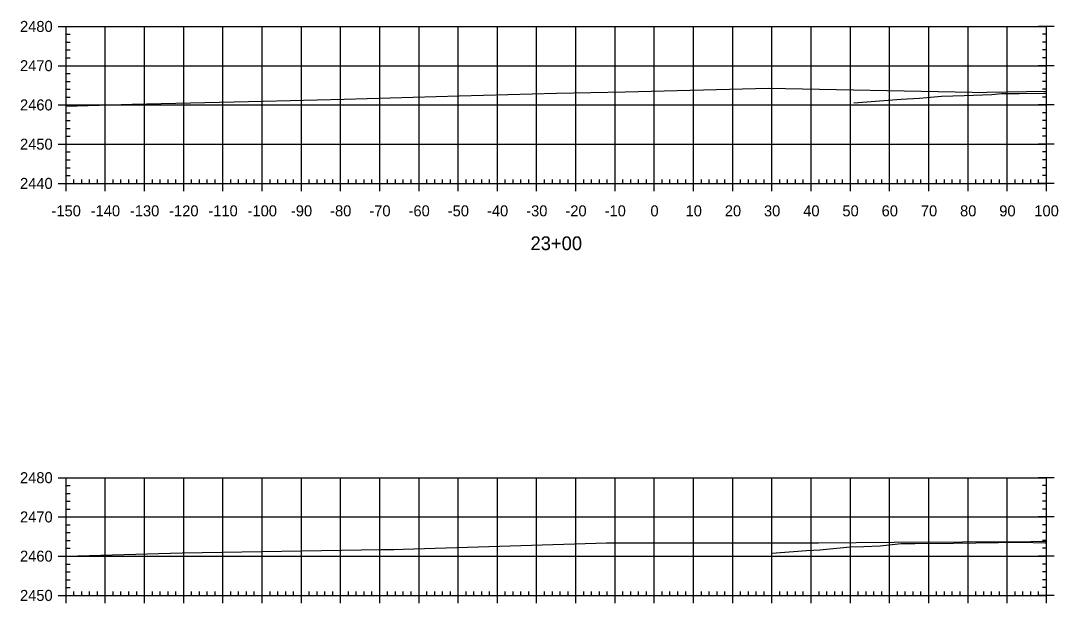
# Model space of a CAD drawing. Extents: x 6943757 to 6978036, y 2273166 to 2280902.
# Drawn here: x 6976463.1 to 6976727.7, y 2277756.1 to 2277904.5 of the extents above; entities that cross this region are included whole.
import ezdxf

# ---------------------------------------------------------------- set-up
doc = ezdxf.new("R2010")
doc.units = 0
for name, color, linetype in [('C-GRID-FRAM', 7, 'Continuous'), ('C-GRID-MAJR', 7, 'Continuous'), ('C-GRID-TEXT', 7, 'Continuous'), ('C-TOPO-MAJR', 7, 'Continuous')]:
    doc.layers.add(name, color=color, linetype=linetype)

msp = doc.modelspace()

# ---------------------------------------------------------------- linework, layer by layer
at = {"layer": 'C-GRID-FRAM'}
for p, q in [((6976472.68, 2277903.05), (6976476.68, 2277903.05)), ((6976474.68, 2277863.05), (6976474.68, 2277903.05)), ((6976726.68, 2277903.05), (6976722.68, 2277903.05)), ((6976724.68, 2277863.05), (6976724.68, 2277903.05)), ((6976474.68, 2277901.05), (6976475.68, 2277901.05)), ((6976724.68, 2277901.05), (6976723.68, 2277901.05)), ((6976474.68, 2277899.05), (6976475.68, 2277899.05)), ((6976474.68, 2277897.05), (6976475.68, 2277897.05)), ((6976724.68, 2277899.05), (6976723.68, 2277899.05)), ((6976724.68, 2277897.05), (6976723.68, 2277897.05)), ((6976474.68, 2277895.05), (6976475.68, 2277895.05)), ((6976724.68, 2277895.05), (6976723.68, 2277895.05)), ((6976472.68, 2277893.05), (6976476.68, 2277893.05)), ((6976726.68, 2277893.05), (6976722.68, 2277893.05)), ((6976474.68, 2277891.05), (6976475.68, 2277891.05)), ((6976474.68, 2277889.05), (6976475.68, 2277889.05)), ((6976724.68, 2277891.05), (6976723.68, 2277891.05)), ((6976724.68, 2277889.05), (6976723.68, 2277889.05)), ((6976474.68, 2277887.05), (6976475.68, 2277887.05)), ((6976724.68, 2277887.05), (6976723.68, 2277887.05)), ((6976474.68, 2277885.05), (6976475.68, 2277885.05)), ((6976724.68, 2277885.05), (6976723.68, 2277885.05)), ((6976472.68, 2277883.05), (6976476.68, 2277883.05)), ((6976474.68, 2277881.05), (6976475.68, 2277881.05)), ((6976726.68, 2277883.05), (6976722.68, 2277883.05)), ((6976724.68, 2277881.05), (6976723.68, 2277881.05)), ((6976474.68, 2277879.05), (6976475.68, 2277879.05)), ((6976724.68, 2277879.05), (6976723.68, 2277879.05)), ((6976474.68, 2277877.05), (6976475.68, 2277877.05)), ((6976724.68, 2277877.05), (6976723.68, 2277877.05)), ((6976472.68, 2277873.05), (6976476.68, 2277873.05)), ((6976474.68, 2277875.05), (6976475.68, 2277875.05)), ((6976726.68, 2277873.05), (6976722.68, 2277873.05)), ((6976724.68, 2277875.05), (6976723.68, 2277875.05)), ((6976474.68, 2277871.05), (6976475.68, 2277871.05)), ((6976724.68, 2277871.05), (6976723.68, 2277871.05)), ((6976474.68, 2277869.05), (6976475.68, 2277869.05)), ((6976724.68, 2277869.05), (6976723.68, 2277869.05)), ((6976474.68, 2277867.05), (6976475.68, 2277867.05)), ((6976724.68, 2277867.05), (6976723.68, 2277867.05)), ((6976472.68, 2277863.05), (6976476.68, 2277863.05)), ((6976474.68, 2277865.05), (6976475.68, 2277865.05)), ((6976474.68, 2277861.05), (6976474.68, 2277865.05)), ((6976474.68, 2277863.05), (6976724.68, 2277863.05)), ((6976476.68, 2277863.05), (6976476.68, 2277864.05)), ((6976478.68, 2277863.05), (6976478.68, 2277864.05)), ((6976480.68, 2277863.05), (6976480.68, 2277864.05)), ((6976482.68, 2277863.05), (6976482.68, 2277864.05)), ((6976484.68, 2277861.05), (6976484.68, 2277865.05)), ((6976486.68, 2277863.05), (6976486.68, 2277864.05)), ((6976488.68, 2277863.05), (6976488.68, 2277864.05)), ((6976490.68, 2277863.05), (6976490.68, 2277864.05)), ((6976492.68, 2277863.05), (6976492.68, 2277864.05)), ((6976494.68, 2277861.05), (6976494.68, 2277865.05)), ((6976496.68, 2277863.05), (6976496.68, 2277864.05)), ((6976498.68, 2277863.05), (6976498.68, 2277864.05)), ((6976500.68, 2277863.05), (6976500.68, 2277864.05)), ((6976502.68, 2277863.05), (6976502.68, 2277864.05)), ((6976504.68, 2277861.05), (6976504.68, 2277865.05)), ((6976506.68, 2277863.05), (6976506.68, 2277864.05)), ((6976508.68, 2277863.05), (6976508.68, 2277864.05)), ((6976510.68, 2277863.05), (6976510.68, 2277864.05)), ((6976512.68, 2277863.05), (6976512.68, 2277864.05)), ((6976514.68, 2277861.05), (6976514.68, 2277865.05)), ((6976516.68, 2277863.05), (6976516.68, 2277864.05)), ((6976518.68, 2277863.05), (6976518.68, 2277864.05)), ((6976520.68, 2277863.05), (6976520.68, 2277864.05)), ((6976522.68, 2277863.05), (6976522.68, 2277864.05)), ((6976524.68, 2277861.05), (6976524.68, 2277865.05)), ((6976526.68, 2277863.05), (6976526.68, 2277864.05)), ((6976528.68, 2277863.05), (6976528.68, 2277864.05)), ((6976530.68, 2277863.05), (6976530.68, 2277864.05)), ((6976532.68, 2277863.05), (6976532.68, 2277864.05)), ((6976534.68, 2277861.05), (6976534.68, 2277865.05)), ((6976536.68, 2277863.05), (6976536.68, 2277864.05)), ((6976538.68, 2277863.05), (6976538.68, 2277864.05)), ((6976540.68, 2277863.05), (6976540.68, 2277864.05)), ((6976542.68, 2277863.05), (6976542.68, 2277864.05)), ((6976544.68, 2277861.05), (6976544.68, 2277865.05)), ((6976546.68, 2277863.05), (6976546.68, 2277864.05)), ((6976548.68, 2277863.05), (6976548.68, 2277864.05)), ((6976550.68, 2277863.05), (6976550.68, 2277864.05)), ((6976552.68, 2277863.05), (6976552.68, 2277864.05)), ((6976554.68, 2277861.05), (6976554.68, 2277865.05)), ((6976556.68, 2277863.05), (6976556.68, 2277864.05)), ((6976558.68, 2277863.05), (6976558.68, 2277864.05)), ((6976560.68, 2277863.05), (6976560.68, 2277864.05)), ((6976562.68, 2277863.05), (6976562.68, 2277864.05)), ((6976564.68, 2277861.05), (6976564.68, 2277865.05)), ((6976566.68, 2277863.05), (6976566.68, 2277864.05)), ((6976568.68, 2277863.05), (6976568.68, 2277864.05)), ((6976570.68, 2277863.05), (6976570.68, 2277864.05)), ((6976572.68, 2277863.05), (6976572.68, 2277864.05)), ((6976574.68, 2277861.05), (6976574.68, 2277865.05)), ((6976576.68, 2277863.05), (6976576.68, 2277864.05)), ((6976578.68, 2277863.05), (6976578.68, 2277864.05)), ((6976580.68, 2277863.05), (6976580.68, 2277864.05)), ((6976582.68, 2277863.05), (6976582.68, 2277864.05)), ((6976584.68, 2277861.05), (6976584.68, 2277865.05)), ((6976586.68, 2277863.05), (6976586.68, 2277864.05)), ((6976588.68, 2277863.05), (6976588.68, 2277864.05)), ((6976590.68, 2277863.05), (6976590.68, 2277864.05)), ((6976592.68, 2277863.05), (6976592.68, 2277864.05)), ((6976594.68, 2277861.05), (6976594.68, 2277865.05)), ((6976596.68, 2277863.05), (6976596.68, 2277864.05)), ((6976598.68, 2277863.05), (6976598.68, 2277864.05)), ((6976600.68, 2277863.05), (6976600.68, 2277864.05)), ((6976602.68, 2277863.05), (6976602.68, 2277864.05)), ((6976604.68, 2277861.05), (6976604.68, 2277865.05)), ((6976606.68, 2277863.05), (6976606.68, 2277864.05)), ((6976608.68, 2277863.05), (6976608.68, 2277864.05)), ((6976610.68, 2277863.05), (6976610.68, 2277864.05)), ((6976612.68, 2277863.05), (6976612.68, 2277864.05)), ((6976614.68, 2277861.05), (6976614.68, 2277865.05)), ((6976616.68, 2277863.05), (6976616.68, 2277864.05)), ((6976618.68, 2277863.05), (6976618.68, 2277864.05)), ((6976620.68, 2277863.05), (6976620.68, 2277864.05)), ((6976622.68, 2277863.05), (6976622.68, 2277864.05)), ((6976624.68, 2277861.05), (6976624.68, 2277865.05)), ((6976626.68, 2277863.05), (6976626.68, 2277864.05)), ((6976628.68, 2277863.05), (6976628.68, 2277864.05)), ((6976630.68, 2277863.05), (6976630.68, 2277864.05)), ((6976632.68, 2277863.05), (6976632.68, 2277864.05)), ((6976634.68, 2277861.05), (6976634.68, 2277865.05)), ((6976636.68, 2277863.05), (6976636.68, 2277864.05)), ((6976638.68, 2277863.05), (6976638.68, 2277864.05)), ((6976640.68, 2277863.05), (6976640.68, 2277864.05)), ((6976642.68, 2277863.05), (6976642.68, 2277864.05)), ((6976644.68, 2277861.05), (6976644.68, 2277865.05)), ((6976646.68, 2277863.05), (6976646.68, 2277864.05)), ((6976648.68, 2277863.05), (6976648.68, 2277864.05)), ((6976650.68, 2277863.05), (6976650.68, 2277864.05)), ((6976652.68, 2277863.05), (6976652.68, 2277864.05)), ((6976654.68, 2277861.05), (6976654.68, 2277865.05)), ((6976656.68, 2277863.05), (6976656.68, 2277864.05)), ((6976658.68, 2277863.05), (6976658.68, 2277864.05)), ((6976660.68, 2277863.05), (6976660.68, 2277864.05)), ((6976662.68, 2277863.05), (6976662.68, 2277864.05)), ((6976664.68, 2277861.05), (6976664.68, 2277865.05)), ((6976666.68, 2277863.05), (6976666.68, 2277864.05)), ((6976668.68, 2277863.05), (6976668.68, 2277864.05)), ((6976670.68, 2277863.05), (6976670.68, 2277864.05)), ((6976672.68, 2277863.05), (6976672.68, 2277864.05)), ((6976674.68, 2277861.05), (6976674.68, 2277865.05)), ((6976676.68, 2277863.05), (6976676.68, 2277864.05)), ((6976678.68, 2277863.05), (6976678.68, 2277864.05)), ((6976680.68, 2277863.05), (6976680.68, 2277864.05)), ((6976682.68, 2277863.05), (6976682.68, 2277864.05)), ((6976684.68, 2277861.05), (6976684.68, 2277865.05)), ((6976686.68, 2277863.05), (6976686.68, 2277864.05)), ((6976688.68, 2277863.05), (6976688.68, 2277864.05)), ((6976690.68, 2277863.05), (6976690.68, 2277864.05)), ((6976692.68, 2277863.05), (6976692.68, 2277864.05)), ((6976694.68, 2277861.05), (6976694.68, 2277865.05)), ((6976696.68, 2277863.05), (6976696.68, 2277864.05)), ((6976698.68, 2277863.05), (6976698.68, 2277864.05)), ((6976700.68, 2277863.05), (6976700.68, 2277864.05)), ((6976702.68, 2277863.05), (6976702.68, 2277864.05)), ((6976704.68, 2277861.05), (6976704.68, 2277865.05)), ((6976706.68, 2277863.05), (6976706.68, 2277864.05)), ((6976708.68, 2277863.05), (6976708.68, 2277864.05)), ((6976710.68, 2277863.05), (6976710.68, 2277864.05)), ((6976712.68, 2277863.05), (6976712.68, 2277864.05)), ((6976714.68, 2277861.05), (6976714.68, 2277865.05)), ((6976716.68, 2277863.05), (6976716.68, 2277864.05)), ((6976718.68, 2277863.05), (6976718.68, 2277864.05)), ((6976720.68, 2277863.05), (6976720.68, 2277864.05)), ((6976722.68, 2277863.05), (6976722.68, 2277864.05)), ((6976726.68, 2277863.05), (6976722.68, 2277863.05)), ((6976724.68, 2277865.05), (6976723.68, 2277865.05)), ((6976724.68, 2277861.05), (6976724.68, 2277865.05)), ((6976472.68, 2277788.05), (6976476.68, 2277788.05)), ((6976474.68, 2277758.05), (6976474.68, 2277788.05)), ((6976474.68, 2277786.05), (6976475.68, 2277786.05)), ((6976726.68, 2277788.05), (6976722.68, 2277788.05)), ((6976724.68, 2277786.05), (6976723.68, 2277786.05)), ((6976724.68, 2277758.05), (6976724.68, 2277788.05)), ((6976474.68, 2277784.05), (6976475.68, 2277784.05)), ((6976724.68, 2277784.05), (6976723.68, 2277784.05)), ((6976474.68, 2277782.05), (6976475.68, 2277782.05)), ((6976724.68, 2277782.05), (6976723.68, 2277782.05)), ((6976472.68, 2277778.05), (6976476.68, 2277778.05)), ((6976474.68, 2277780.05), (6976475.68, 2277780.05)), ((6976726.68, 2277778.05), (6976722.68, 2277778.05)), ((6976724.68, 2277780.05), (6976723.68, 2277780.05)), ((6976474.68, 2277776.05), (6976475.68, 2277776.05)), ((6976724.68, 2277776.05), (6976723.68, 2277776.05)), ((6976474.68, 2277774.05), (6976475.68, 2277774.05)), ((6976724.68, 2277774.05), (6976723.68, 2277774.05)), ((6976474.68, 2277772.05), (6976475.68, 2277772.05)), ((6976474.68, 2277770.05), (6976475.68, 2277770.05)), ((6976724.68, 2277772.05), (6976723.68, 2277772.05)), ((6976724.68, 2277770.05), (6976723.68, 2277770.05)), ((6976472.68, 2277768.05), (6976476.68, 2277768.05)), ((6976726.68, 2277768.05), (6976722.68, 2277768.05)), ((6976474.68, 2277766.05), (6976475.68, 2277766.05)), ((6976724.68, 2277766.05), (6976723.68, 2277766.05)), ((6976474.68, 2277764.05), (6976475.68, 2277764.05)), ((6976474.68, 2277762.05), (6976475.68, 2277762.05)), ((6976724.68, 2277764.05), (6976723.68, 2277764.05)), ((6976724.68, 2277762.05), (6976723.68, 2277762.05)), ((6976474.68, 2277760.05), (6976475.68, 2277760.05)), ((6976474.68, 2277756.05), (6976474.68, 2277760.05)), ((6976484.68, 2277756.05), (6976484.68, 2277760.05)), ((6976494.68, 2277756.05), (6976494.68, 2277760.05)), ((6976504.68, 2277756.05), (6976504.68, 2277760.05)), ((6976514.68, 2277756.05), (6976514.68, 2277760.05)), ((6976524.68, 2277756.05), (6976524.68, 2277760.05)), ((6976534.68, 2277756.05), (6976534.68, 2277760.05)), ((6976544.68, 2277756.05), (6976544.68, 2277760.05)), ((6976554.68, 2277756.05), (6976554.68, 2277760.05)), ((6976564.68, 2277756.05), (6976564.68, 2277760.05)), ((6976574.68, 2277756.05), (6976574.68, 2277760.05)), ((6976584.68, 2277756.05), (6976584.68, 2277760.05)), ((6976594.68, 2277756.05), (6976594.68, 2277760.05)), ((6976604.68, 2277756.05), (6976604.68, 2277760.05)), ((6976614.68, 2277756.05), (6976614.68, 2277760.05)), ((6976624.68, 2277756.05), (6976624.68, 2277760.05)), ((6976634.68, 2277756.05), (6976634.68, 2277760.05)), ((6976644.68, 2277756.05), (6976644.68, 2277760.05)), ((6976654.68, 2277756.05), (6976654.68, 2277760.05)), ((6976664.68, 2277756.05), (6976664.68, 2277760.05)), ((6976674.68, 2277756.05), (6976674.68, 2277760.05)), ((6976684.68, 2277756.05), (6976684.68, 2277760.05)), ((6976694.68, 2277756.05), (6976694.68, 2277760.05)), ((6976704.68, 2277756.05), (6976704.68, 2277760.05)), ((6976714.68, 2277756.05), (6976714.68, 2277760.05)), ((6976724.68, 2277760.05), (6976723.68, 2277760.05)), ((6976724.68, 2277756.05), (6976724.68, 2277760.05)), ((6976472.68, 2277758.05), (6976476.68, 2277758.05)), ((6976474.68, 2277758.05), (6976724.68, 2277758.05)), ((6976476.68, 2277758.05), (6976476.68, 2277759.05)), ((6976478.68, 2277758.05), (6976478.68, 2277759.05)), ((6976480.68, 2277758.05), (6976480.68, 2277759.05)), ((6976482.68, 2277758.05), (6976482.68, 2277759.05)), ((6976486.68, 2277758.05), (6976486.68, 2277759.05)), ((6976488.68, 2277758.05), (6976488.68, 2277759.05)), ((6976490.68, 2277758.05), (6976490.68, 2277759.05)), ((6976492.68, 2277758.05), (6976492.68, 2277759.05)), ((6976496.68, 2277758.05), (6976496.68, 2277759.05)), ((6976498.68, 2277758.05), (6976498.68, 2277759.05)), ((6976500.68, 2277758.05), (6976500.68, 2277759.05)), ((6976502.68, 2277758.05), (6976502.68, 2277759.05)), ((6976506.68, 2277758.05), (6976506.68, 2277759.05)), ((6976508.68, 2277758.05), (6976508.68, 2277759.05)), ((6976510.68, 2277758.05), (6976510.68, 2277759.05)), ((6976512.68, 2277758.05), (6976512.68, 2277759.05)), ((6976516.68, 2277758.05), (6976516.68, 2277759.05)), ((6976518.68, 2277758.05), (6976518.68, 2277759.05)), ((6976520.68, 2277758.05), (6976520.68, 2277759.05)), ((6976522.68, 2277758.05), (6976522.68, 2277759.05)), ((6976526.68, 2277758.05), (6976526.68, 2277759.05)), ((6976528.68, 2277758.05), (6976528.68, 2277759.05)), ((6976530.68, 2277758.05), (6976530.68, 2277759.05)), ((6976532.68, 2277758.05), (6976532.68, 2277759.05)), ((6976536.68, 2277758.05), (6976536.68, 2277759.05)), ((6976538.68, 2277758.05), (6976538.68, 2277759.05)), ((6976540.68, 2277758.05), (6976540.68, 2277759.05)), ((6976542.68, 2277758.05), (6976542.68, 2277759.05)), ((6976546.68, 2277758.05), (6976546.68, 2277759.05)), ((6976548.68, 2277758.05), (6976548.68, 2277759.05)), ((6976550.68, 2277758.05), (6976550.68, 2277759.05)), ((6976552.68, 2277758.05), (6976552.68, 2277759.05)), ((6976556.68, 2277758.05), (6976556.68, 2277759.05)), ((6976558.68, 2277758.05), (6976558.68, 2277759.05)), ((6976560.68, 2277758.05), (6976560.68, 2277759.05)), ((6976562.68, 2277758.05), (6976562.68, 2277759.05)), ((6976566.68, 2277758.05), (6976566.68, 2277759.05)), ((6976568.68, 2277758.05), (6976568.68, 2277759.05)), ((6976570.68, 2277758.05), (6976570.68, 2277759.05)), ((6976572.68, 2277758.05), (6976572.68, 2277759.05)), ((6976576.68, 2277758.05), (6976576.68, 2277759.05)), ((6976578.68, 2277758.05), (6976578.68, 2277759.05)), ((6976580.68, 2277758.05), (6976580.68, 2277759.05)), ((6976582.68, 2277758.05), (6976582.68, 2277759.05)), ((6976586.68, 2277758.05), (6976586.68, 2277759.05)), ((6976588.68, 2277758.05), (6976588.68, 2277759.05)), ((6976590.68, 2277758.05), (6976590.68, 2277759.05)), ((6976592.68, 2277758.05), (6976592.68, 2277759.05)), ((6976596.68, 2277758.05), (6976596.68, 2277759.05)), ((6976598.68, 2277758.05), (6976598.68, 2277759.05)), ((6976600.68, 2277758.05), (6976600.68, 2277759.05)), ((6976602.68, 2277758.05), (6976602.68, 2277759.05)), ((6976606.68, 2277758.05), (6976606.68, 2277759.05)), ((6976608.68, 2277758.05), (6976608.68, 2277759.05)), ((6976610.68, 2277758.05), (6976610.68, 2277759.05)), ((6976612.68, 2277758.05), (6976612.68, 2277759.05)), ((6976616.68, 2277758.05), (6976616.68, 2277759.05)), ((6976618.68, 2277758.05), (6976618.68, 2277759.05)), ((6976620.68, 2277758.05), (6976620.68, 2277759.05)), ((6976622.68, 2277758.05), (6976622.68, 2277759.05)), ((6976626.68, 2277758.05), (6976626.68, 2277759.05)), ((6976628.68, 2277758.05), (6976628.68, 2277759.05)), ((6976630.68, 2277758.05), (6976630.68, 2277759.05)), ((6976632.68, 2277758.05), (6976632.68, 2277759.05)), ((6976636.68, 2277758.05), (6976636.68, 2277759.05)), ((6976638.68, 2277758.05), (6976638.68, 2277759.05)), ((6976640.68, 2277758.05), (6976640.68, 2277759.05)), ((6976642.68, 2277758.05), (6976642.68, 2277759.05)), ((6976646.68, 2277758.05), (6976646.68, 2277759.05)), ((6976648.68, 2277758.05), (6976648.68, 2277759.05)), ((6976650.68, 2277758.05), (6976650.68, 2277759.05)), ((6976652.68, 2277758.05), (6976652.68, 2277759.05)), ((6976656.68, 2277758.05), (6976656.68, 2277759.05)), ((6976658.68, 2277758.05), (6976658.68, 2277759.05)), ((6976660.68, 2277758.05), (6976660.68, 2277759.05)), ((6976662.68, 2277758.05), (6976662.68, 2277759.05)), ((6976666.68, 2277758.05), (6976666.68, 2277759.05)), ((6976668.68, 2277758.05), (6976668.68, 2277759.05)), ((6976670.68, 2277758.05), (6976670.68, 2277759.05)), ((6976672.68, 2277758.05), (6976672.68, 2277759.05)), ((6976676.68, 2277758.05), (6976676.68, 2277759.05)), ((6976678.68, 2277758.05), (6976678.68, 2277759.05)), ((6976680.68, 2277758.05), (6976680.68, 2277759.05)), ((6976682.68, 2277758.05), (6976682.68, 2277759.05)), ((6976686.68, 2277758.05), (6976686.68, 2277759.05)), ((6976688.68, 2277758.05), (6976688.68, 2277759.05)), ((6976690.68, 2277758.05), (6976690.68, 2277759.05)), ((6976692.68, 2277758.05), (6976692.68, 2277759.05)), ((6976696.68, 2277758.05), (6976696.68, 2277759.05)), ((6976698.68, 2277758.05), (6976698.68, 2277759.05)), ((6976700.68, 2277758.05), (6976700.68, 2277759.05)), ((6976702.68, 2277758.05), (6976702.68, 2277759.05)), ((6976706.68, 2277758.05), (6976706.68, 2277759.05)), ((6976708.68, 2277758.05), (6976708.68, 2277759.05)), ((6976710.68, 2277758.05), (6976710.68, 2277759.05)), ((6976712.68, 2277758.05), (6976712.68, 2277759.05)), ((6976716.68, 2277758.05), (6976716.68, 2277759.05)), ((6976718.68, 2277758.05), (6976718.68, 2277759.05)), ((6976720.68, 2277758.05), (6976720.68, 2277759.05)), ((6976722.68, 2277758.05), (6976722.68, 2277759.05)), ((6976726.68, 2277758.05), (6976722.68, 2277758.05))]:
    msp.add_line(p, q, dxfattribs=at)
at = {"layer": 'C-GRID-MAJR'}
for p, q in [((6976474.68, 2277903.05), (6976724.68, 2277903.05)), ((6976474.68, 2277863.05), (6976474.68, 2277903.05)), ((6976484.68, 2277863.05), (6976484.68, 2277903.05)), ((6976494.68, 2277863.05), (6976494.68, 2277903.05)), ((6976504.68, 2277863.05), (6976504.68, 2277903.05)), ((6976514.68, 2277863.05), (6976514.68, 2277903.05)), ((6976524.68, 2277863.05), (6976524.68, 2277903.05)), ((6976534.68, 2277863.05), (6976534.68, 2277903.05)), ((6976544.68, 2277863.05), (6976544.68, 2277903.05)), ((6976554.68, 2277863.05), (6976554.68, 2277903.05)), ((6976564.68, 2277863.05), (6976564.68, 2277903.05)), ((6976574.68, 2277863.05), (6976574.68, 2277903.05)), ((6976584.68, 2277863.05), (6976584.68, 2277903.05)), ((6976594.68, 2277863.05), (6976594.68, 2277903.05)), ((6976604.68, 2277863.05), (6976604.68, 2277903.05)), ((6976614.68, 2277863.05), (6976614.68, 2277903.05)), ((6976624.68, 2277863.05), (6976624.68, 2277903.05)), ((6976634.68, 2277863.05), (6976634.68, 2277903.05)), ((6976644.68, 2277863.05), (6976644.68, 2277903.05)), ((6976654.68, 2277863.05), (6976654.68, 2277903.05)), ((6976664.68, 2277863.05), (6976664.68, 2277903.05)), ((6976674.68, 2277863.05), (6976674.68, 2277903.05)), ((6976684.68, 2277863.05), (6976684.68, 2277903.05)), ((6976694.68, 2277863.05), (6976694.68, 2277903.05)), ((6976704.68, 2277863.05), (6976704.68, 2277903.05)), ((6976714.68, 2277863.05), (6976714.68, 2277903.05)), ((6976724.68, 2277863.05), (6976724.68, 2277903.05)), ((6976474.68, 2277893.05), (6976724.68, 2277893.05)), ((6976474.68, 2277883.05), (6976724.68, 2277883.05)), ((6976474.68, 2277873.05), (6976724.68, 2277873.05)), ((6976474.68, 2277863.05), (6976724.68, 2277863.05)), ((6976474.68, 2277788.05), (6976724.68, 2277788.05)), ((6976474.68, 2277758.05), (6976474.68, 2277788.05)), ((6976484.68, 2277758.05), (6976484.68, 2277788.05)), ((6976494.68, 2277758.05), (6976494.68, 2277788.05)), ((6976504.68, 2277758.05), (6976504.68, 2277788.05)), ((6976514.68, 2277758.05), (6976514.68, 2277788.05)), ((6976524.68, 2277758.05), (6976524.68, 2277788.05)), ((6976534.68, 2277758.05), (6976534.68, 2277788.05)), ((6976544.68, 2277758.05), (6976544.68, 2277788.05)), ((6976554.68, 2277758.05), (6976554.68, 2277788.05)), ((6976564.68, 2277758.05), (6976564.68, 2277788.05)), ((6976574.68, 2277758.05), (6976574.68, 2277788.05)), ((6976584.68, 2277758.05), (6976584.68, 2277788.05)), ((6976594.68, 2277758.05), (6976594.68, 2277788.05)), ((6976604.68, 2277758.05), (6976604.68, 2277788.05)), ((6976614.68, 2277758.05), (6976614.68, 2277788.05)), ((6976624.68, 2277758.05), (6976624.68, 2277788.05)), ((6976634.68, 2277758.05), (6976634.68, 2277788.05)), ((6976644.68, 2277758.05), (6976644.68, 2277788.05)), ((6976654.68, 2277758.05), (6976654.68, 2277788.05)), ((6976664.68, 2277758.05), (6976664.68, 2277788.05)), ((6976674.68, 2277758.05), (6976674.68, 2277788.05)), ((6976684.68, 2277758.05), (6976684.68, 2277788.05)), ((6976694.68, 2277758.05), (6976694.68, 2277788.05)), ((6976704.68, 2277758.05), (6976704.68, 2277788.05)), ((6976714.68, 2277758.05), (6976714.68, 2277788.05)), ((6976724.68, 2277758.05), (6976724.68, 2277788.05)), ((6976474.68, 2277778.05), (6976724.68, 2277778.05)), ((6976474.68, 2277768.05), (6976724.68, 2277768.05)), ((6976474.68, 2277758.05), (6976724.68, 2277758.05))]:
    msp.add_line(p, q, dxfattribs=at)
at = {"layer": 'C-TOPO-MAJR'}
for points in [[(6976474.68, 2277882.73), (6976491.5, 2277883.22), (6976524.93, 2277884.03), (6976545.61, 2277884.55), (6976574.93, 2277885.4), (6976599.72, 2277886.08), (6976617.21, 2277886.39), (6976653.83, 2277887.33), (6976705.73, 2277886.28), (6976707.94, 2277886.24), (6976709.5, 2277886.27), (6976724.68, 2277886.56)], [(6976675.53, 2277883.61), (6976687.59, 2277884.55), (6976692.27, 2277884.75), (6976697.93, 2277885.31), (6976703.7, 2277885.48), (6976710.76, 2277885.7), (6976713.24, 2277885.96), (6976715.87, 2277885.98), (6976717.74, 2277885.99), (6976723.94, 2277886.06), (6976724.68, 2277886.07)], [(6976474.68, 2277768.07), (6976504.24, 2277768.94), (6976555.07, 2277769.71), (6976558.35, 2277769.78), (6976560.67, 2277769.86), (6976612.46, 2277771.42), (6976652.96, 2277771.44), (6976666.57, 2277771.41), (6976685.86, 2277771.61), (6976720.68, 2277771.78), (6976724.68, 2277771.88)], [(6976654.67, 2277768.85), (6976663.47, 2277769.53), (6976666.88, 2277769.68), (6976674.65, 2277770.45), (6976678.07, 2277770.55), (6976682.27, 2277770.68), (6976687.66, 2277771.24), (6976691.08, 2277771.27), (6976700.96, 2277771.37), (6976718.17, 2277771.59), (6976724.32, 2277771.46), (6976724.68, 2277771.47)]]:
    msp.add_lwpolyline(points, dxfattribs=at)

# ---------------------------------------------------------------- texts
at = {"layer": 'C-GRID-FRAM'}
for p in [(6976474.68, 2277863.05), (6976474.68, 2277758.05)]:
    msp.add_text('-', height=0.002, dxfattribs=at).set_placement(p)
at = {"layer": 'C-GRID-TEXT'}
for s, height, p in [('2480', 2.8, (6976462.93, 2277901.65)), ('2470', 2.8, (6976462.93, 2277891.65)), ('2460', 2.8, (6976462.93, 2277881.65)), ('2450', 2.8, (6976462.93, 2277871.65)), ('2440', 2.8, (6976462.93, 2277861.65)), ('-150', 2.8, (6976470.96, 2277854.65)), ('-140', 2.8, (6976480.96, 2277854.65)), ('-130', 2.8, (6976490.96, 2277854.65)), ('-120', 2.8, (6976500.96, 2277854.65)), ('-110', 2.8, (6976510.96, 2277854.65)), ('-100', 2.8, (6976520.96, 2277854.65)), ('-90', 2.8, (6976532.01, 2277854.65)), ('-80', 2.8, (6976542.01, 2277854.65)), ('-70', 2.8, (6976552.01, 2277854.65)), ('-60', 2.8, (6976562.01, 2277854.65)), ('-50', 2.8, (6976572.01, 2277854.65)), ('-40', 2.8, (6976582.01, 2277854.65)), ('-30', 2.8, (6976592.01, 2277854.65)), ('-20', 2.8, (6976602.01, 2277854.65)), ('-10', 2.8, (6976612.01, 2277854.65)), ('0', 2.8, (6976623.7, 2277854.65)), ('10', 2.8, (6976632.65, 2277854.65)), ('20', 2.8, (6976642.65, 2277854.65)), ('30', 2.8, (6976652.65, 2277854.65)), ('40', 2.8, (6976662.65, 2277854.65)), ('50', 2.8, (6976672.65, 2277854.65)), ('60', 2.8, (6976682.65, 2277854.65)), ('70', 2.8, (6976692.65, 2277854.65)), ('80', 2.8, (6976702.65, 2277854.65)), ('90', 2.8, (6976712.65, 2277854.65)), ('100', 2.8, (6976721.59, 2277854.65)), ('23+00', 3.5, (6976593.11, 2277846.04)), ('2480', 2.8, (6976462.93, 2277786.65)), ('2470', 2.8, (6976462.93, 2277776.65)), ('2460', 2.8, (6976462.93, 2277766.65)), ('2450', 2.8, (6976462.93, 2277756.65))]:
    msp.add_text(s, height=height, dxfattribs=at).set_placement(p)

doc.saveas('drawing.dxf')
